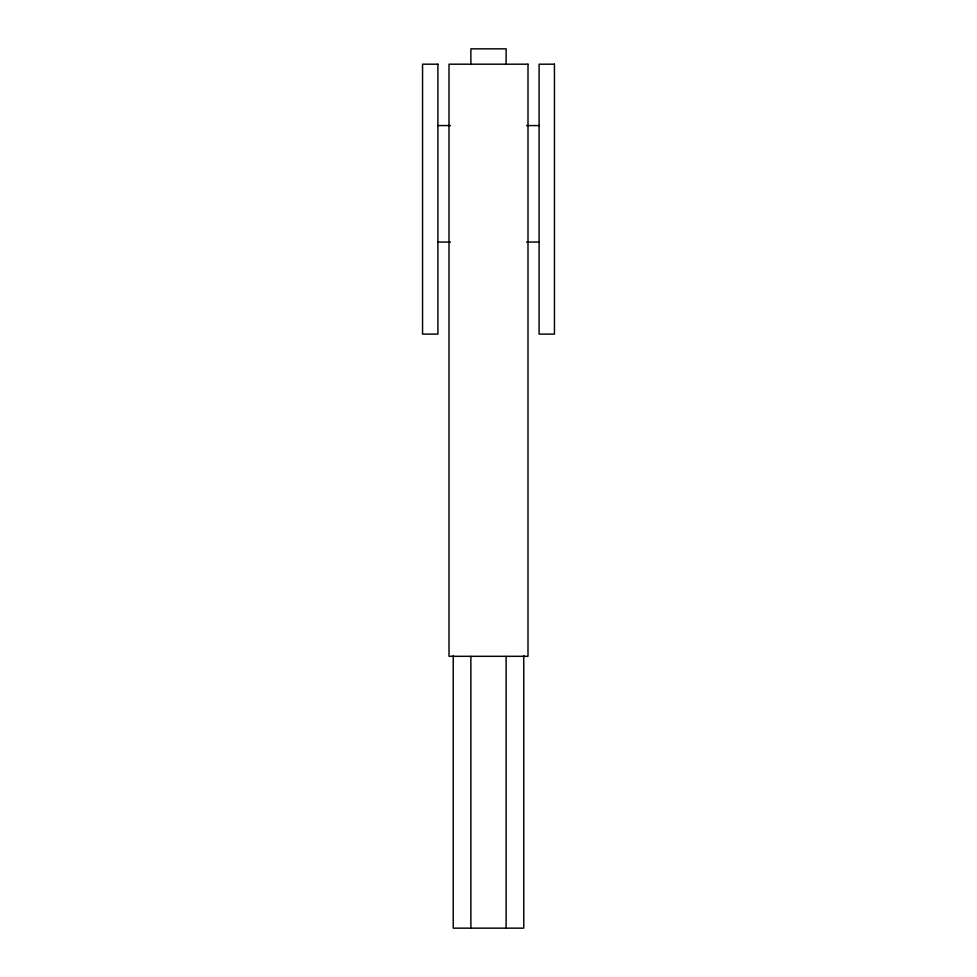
<?xml version="1.0" encoding="UTF-8"?>
<svg xmlns="http://www.w3.org/2000/svg" width="977" height="977" viewBox="0 0 977 977"><rect width="100%" height="100%" fill="white"/><g stroke="black" fill="none" stroke-linecap="round" stroke-linejoin="round"><path stroke-width="1.47" d="M437.904 125.569L450.458 125.569M526.542 125.569L539.096 125.569M437.904 242.052L450.458 242.052M526.542 242.052L539.096 242.052M523.757 655.591L523.757 928.15L453.243 928.15L453.243 655.591M506.123 64.189L506.123 48.85L470.877 48.85L470.877 64.189M506.123 656.446L506.123 928.15M470.877 656.446L470.877 928.15M437.904 64.189L422.553 64.189L422.553 334.11L437.904 334.11L437.904 64.189M527.995 64.189L449.005 64.189L449.005 656.312L527.995 656.312L527.995 64.189M554.447 64.189L539.096 64.189L539.096 334.11L554.447 334.11L554.447 64.189"/></g></svg>
